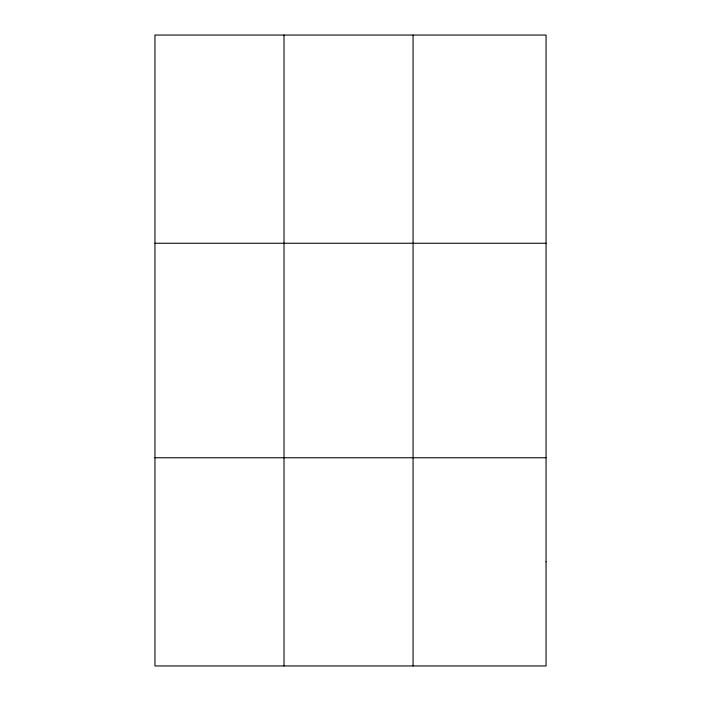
<?xml version="1.0" encoding="UTF-8"?>
<svg xmlns="http://www.w3.org/2000/svg" width="701" height="701" viewBox="0 0 701 701"><rect width="100%" height="100%" fill="white"/><g stroke="black" fill="none" stroke-linecap="round" stroke-linejoin="round"><path stroke-width="1.05" d="M284.01 35.05L284.01 665.95M413.073 35.05L413.073 665.95M154.947 243.247L546.053 243.247M154.947 457.753L546.053 457.753M546.053 561.851L546.053 665.95L154.947 665.95L154.947 35.05L546.053 35.05L546.053 561.851"/></g></svg>
